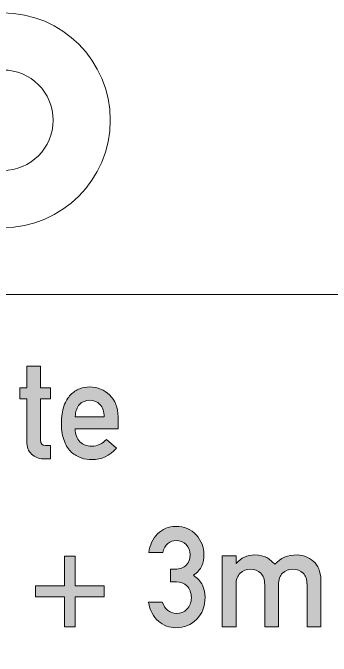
# Model space of a CAD drawing. Header units: inches. Extents: x -8 to 219, y 60 to 237.
# Drawn here: x 97.5 to 107.14, y 211.46 to 230.91 of the extents above; entities that cross this region are included whole.
import ezdxf

# ---------------------------------------------------------------- set-up
doc = ezdxf.new("R2010")
doc.units = ezdxf.units.IN
doc.header["$MEASUREMENT"] = 0
doc.layers.add('Ebene 1', color=7, linetype='Continuous')

# ---------------------------------------------------------------- blocks, each defined once
blk = doc.blocks.new('block 6')
at = {"layer": 'Ebene 1', "color": 1, "lineweight": 9}
blk.add_lwpolyline([(144.308, 222.397), (71.99, 222.397), (71.99, 202.397), (68.991, 202.397), (68.991, 192.202), (71.99, 192.202), (71.99, 171.823), (68.991, 171.823), (68.992, 168.489), (74.248, 168.489), (74.248, 169.477), (76.753, 169.477), (76.753, 168.489), (79.504, 168.489), (79.504, 164.997), (76.753, 164.997), (76.753, 163.974), (74.248, 163.974), (74.248, 164.997), (68.992, 164.997), (68.991, 161.628), (71.99, 161.628), (71.99, 141.627), (144.308, 141.627)], dxfattribs=at)
blk = doc.blocks.new('block 35')
at = {"layer": 'Ebene 1', "lineweight": 0}
blk.add_open_spline([(97.926, 220.225), (97.926, 220.225), (98.343, 220.225), (98.343, 220.225), (98.343, 220.225), (98.343, 219.572), (98.343, 219.572), (98.343, 219.572), (98.647, 219.572), (98.647, 219.572), (98.647, 219.572), (98.647, 219.241), (98.647, 219.241), (98.647, 219.241), (98.343, 219.241), (98.343, 219.241), (98.343, 219.241), (98.343, 217.991), (98.343, 217.991), (98.34, 217.882), (98.39, 217.829), (98.491, 217.831), (98.491, 217.831), (98.647, 217.831), (98.647, 217.831), (98.647, 217.831), (98.647, 217.426), (98.647, 217.426), (98.647, 217.426), (98.43, 217.426), (98.43, 217.426), (98.283, 217.426), (98.163, 217.473), (98.07, 217.567), (97.974, 217.656), (97.926, 217.786), (97.926, 217.955), (97.926, 217.955), (97.926, 219.241), (97.926, 219.241), (97.926, 219.241), (97.717, 219.241), (97.717, 219.241), (97.717, 219.241), (97.717, 219.572), (97.717, 219.572), (97.717, 219.572), (97.926, 219.572), (97.926, 219.572), (97.926, 219.572), (97.926, 220.225), (97.926, 220.225)], degree=3, knots=[0, 0, 0, 0, 1, 1, 1, 2, 2, 2, 3, 3, 3, 4, 4, 4, 5, 5, 5, 6, 6, 6, 7, 7, 7, 8, 8, 8, 9, 9, 9, 10, 10, 10, 11, 11, 11, 12, 12, 12, 13, 13, 13, 14, 14, 14, 15, 15, 15, 16, 16, 16, 17, 17, 17, 17], dxfattribs=at)
blk = doc.blocks.new('block 36')
at = {"layer": 'Ebene 1'}
h = blk.add_hatch(color=112, dxfattribs=at)
h.dxf.hatch_style = 2
edge = h.paths.add_edge_path()
edge.add_spline(control_points=[(97.926, 220.225), (97.926, 220.225), (98.343, 220.225), (98.343, 220.225), (98.343, 220.225), (98.343, 219.572), (98.343, 219.572), (98.343, 219.572), (98.647, 219.572), (98.647, 219.572), (98.647, 219.572), (98.647, 219.241), (98.647, 219.241), (98.647, 219.241), (98.343, 219.241), (98.343, 219.241), (98.343, 219.241), (98.343, 217.991), (98.343, 217.991), (98.34, 217.882), (98.39, 217.829), (98.491, 217.831), (98.491, 217.831), (98.647, 217.831), (98.647, 217.831), (98.647, 217.831), (98.647, 217.426), (98.647, 217.426), (98.647, 217.426), (98.43, 217.426), (98.43, 217.426), (98.283, 217.426), (98.163, 217.473), (98.07, 217.567), (97.974, 217.656), (97.926, 217.786), (97.926, 217.955), (97.926, 217.955), (97.926, 219.241), (97.926, 219.241), (97.926, 219.241), (97.717, 219.241), (97.717, 219.241), (97.717, 219.241), (97.717, 219.572), (97.717, 219.572), (97.717, 219.572), (97.926, 219.572), (97.926, 219.572), (97.926, 219.572), (97.926, 220.225), (97.926, 220.225)], knot_values=[0, 0, 0, 0, 1, 1, 1, 2, 2, 2, 3, 3, 3, 4, 4, 4, 5, 5, 5, 6, 6, 6, 7, 7, 7, 8, 8, 8, 9, 9, 9, 10, 10, 10, 11, 11, 11, 12, 12, 12, 13, 13, 13, 14, 14, 14, 15, 15, 15, 16, 16, 16, 17, 17, 17, 17], degree=3, periodic=1)
at = {"layer": 'Ebene 1', "lineweight": 0}
blk.add_open_spline([(97.926, 220.225), (97.926, 220.225), (98.343, 220.225), (98.343, 220.225), (98.343, 220.225), (98.343, 219.572), (98.343, 219.572), (98.343, 219.572), (98.647, 219.572), (98.647, 219.572), (98.647, 219.572), (98.647, 219.241), (98.647, 219.241), (98.647, 219.241), (98.343, 219.241), (98.343, 219.241), (98.343, 219.241), (98.343, 217.991), (98.343, 217.991), (98.34, 217.882), (98.39, 217.829), (98.491, 217.831), (98.491, 217.831), (98.647, 217.831), (98.647, 217.831), (98.647, 217.831), (98.647, 217.426), (98.647, 217.426), (98.647, 217.426), (98.43, 217.426), (98.43, 217.426), (98.283, 217.426), (98.163, 217.473), (98.07, 217.567), (97.974, 217.656), (97.926, 217.786), (97.926, 217.955), (97.926, 217.955), (97.926, 219.241), (97.926, 219.241), (97.926, 219.241), (97.717, 219.241), (97.717, 219.241), (97.717, 219.241), (97.717, 219.572), (97.717, 219.572), (97.717, 219.572), (97.926, 219.572), (97.926, 219.572), (97.926, 219.572), (97.926, 220.225), (97.926, 220.225)], degree=3, knots=[0, 0, 0, 0, 1, 1, 1, 2, 2, 2, 3, 3, 3, 4, 4, 4, 5, 5, 5, 6, 6, 6, 7, 7, 7, 8, 8, 8, 9, 9, 9, 10, 10, 10, 11, 11, 11, 12, 12, 12, 13, 13, 13, 14, 14, 14, 15, 15, 15, 16, 16, 16, 17, 17, 17, 17], dxfattribs=at)
blk = doc.blocks.new('block 37')
at = {"layer": 'Ebene 1', "lineweight": 0}
blk.add_open_spline([(99.391, 218.336), (99.391, 218.164), (99.439, 218.033), (99.535, 217.943), (99.625, 217.852), (99.742, 217.807), (99.888, 217.807), (100.057, 217.807), (100.209, 217.876), (100.343, 218.015), (100.343, 218.015), (100.645, 217.749), (100.645, 217.749), (100.433, 217.515), (100.184, 217.399), (99.897, 217.402), (99.787, 217.402), (99.68, 217.418), (99.576, 217.451), (99.524, 217.469), (99.474, 217.493), (99.424, 217.524), (99.372, 217.55), (99.323, 217.582), (99.278, 217.621), (99.19, 217.701), (99.119, 217.812), (99.064, 217.956), (99.004, 218.093), (98.974, 218.272), (98.974, 218.493), (98.974, 218.705), (99, 218.882), (99.052, 219.022), (99.104, 219.165), (99.171, 219.278), (99.252, 219.361), (99.335, 219.445), (99.427, 219.506), (99.53, 219.543), (99.632, 219.58), (99.732, 219.599), (99.83, 219.599), (100.068, 219.596), (100.269, 219.515), (100.433, 219.357), (100.6, 219.196), (100.684, 218.974), (100.687, 218.691), (100.687, 218.691), (100.687, 218.336), (100.687, 218.336), (100.687, 218.336), (99.391, 218.336), (99.391, 218.336)], degree=3, knots=[0, 0, 0, 0, 1, 1, 1, 2, 2, 2, 3, 3, 3, 4, 4, 4, 5, 5, 5, 6, 6, 6, 7, 7, 7, 8, 8, 8, 9, 9, 9, 10, 10, 10, 11, 11, 11, 12, 12, 12, 13, 13, 13, 14, 14, 14, 15, 15, 15, 16, 16, 16, 17, 17, 17, 18, 18, 18, 18], dxfattribs=at)
blk = doc.blocks.new('block 38')
at = {"layer": 'Ebene 1', "lineweight": 0}
blk.add_open_spline([(100.27, 218.691), (100.265, 218.859), (100.221, 218.985), (100.139, 219.071), (100.059, 219.153), (99.956, 219.194), (99.83, 219.194), (99.705, 219.194), (99.602, 219.153), (99.521, 219.071), (99.443, 218.985), (99.399, 218.859), (99.391, 218.691), (99.391, 218.691), (100.27, 218.691), (100.27, 218.691)], degree=3, knots=[0, 0, 0, 0, 1, 1, 1, 2, 2, 2, 3, 3, 3, 4, 4, 4, 5, 5, 5, 5], dxfattribs=at)
blk = doc.blocks.new('block 39')
at = {"layer": 'Ebene 1'}
h = blk.add_hatch(color=112, dxfattribs=at)
h.dxf.hatch_style = 2
edge = h.paths.add_edge_path()
edge.add_spline(control_points=[(99.391, 218.336), (99.391, 218.164), (99.439, 218.033), (99.535, 217.943), (99.625, 217.852), (99.742, 217.807), (99.888, 217.807), (100.057, 217.807), (100.209, 217.876), (100.343, 218.015), (100.343, 218.015), (100.645, 217.749), (100.645, 217.749), (100.433, 217.515), (100.184, 217.399), (99.897, 217.402), (99.787, 217.402), (99.68, 217.418), (99.576, 217.451), (99.524, 217.469), (99.474, 217.493), (99.424, 217.524), (99.372, 217.55), (99.323, 217.582), (99.278, 217.621), (99.19, 217.701), (99.119, 217.812), (99.064, 217.956), (99.004, 218.093), (98.974, 218.272), (98.974, 218.493), (98.974, 218.705), (99, 218.882), (99.052, 219.022), (99.104, 219.165), (99.171, 219.278), (99.252, 219.361), (99.335, 219.445), (99.427, 219.506), (99.53, 219.543), (99.632, 219.58), (99.732, 219.599), (99.83, 219.599), (100.068, 219.596), (100.269, 219.515), (100.433, 219.357), (100.6, 219.196), (100.684, 218.974), (100.687, 218.691), (100.687, 218.691), (100.687, 218.336), (100.687, 218.336), (100.687, 218.336), (99.391, 218.336), (99.391, 218.336)], knot_values=[0, 0, 0, 0, 1, 1, 1, 2, 2, 2, 3, 3, 3, 4, 4, 4, 5, 5, 5, 6, 6, 6, 7, 7, 7, 8, 8, 8, 9, 9, 9, 10, 10, 10, 11, 11, 11, 12, 12, 12, 13, 13, 13, 14, 14, 14, 15, 15, 15, 16, 16, 16, 17, 17, 17, 18, 18, 18, 18], degree=3, periodic=1)
edge = h.paths.add_edge_path()
edge.add_spline(control_points=[(100.27, 218.691), (100.265, 218.859), (100.221, 218.985), (100.139, 219.071), (100.059, 219.153), (99.956, 219.194), (99.83, 219.194), (99.705, 219.194), (99.602, 219.153), (99.521, 219.071), (99.443, 218.985), (99.399, 218.859), (99.391, 218.691), (99.391, 218.691), (100.27, 218.691), (100.27, 218.691)], knot_values=[0, 0, 0, 0, 1, 1, 1, 2, 2, 2, 3, 3, 3, 4, 4, 4, 5, 5, 5, 5], degree=3, periodic=1)
at = {"layer": 'Ebene 1', "lineweight": 0}
for points, knots in [([(99.391, 218.336), (99.391, 218.164), (99.439, 218.033), (99.535, 217.943), (99.625, 217.852), (99.742, 217.807), (99.888, 217.807), (100.057, 217.807), (100.209, 217.876), (100.343, 218.015), (100.343, 218.015), (100.645, 217.749), (100.645, 217.749), (100.433, 217.515), (100.184, 217.399), (99.897, 217.402), (99.787, 217.402), (99.68, 217.418), (99.576, 217.451), (99.524, 217.469), (99.474, 217.493), (99.424, 217.524), (99.372, 217.55), (99.323, 217.582), (99.278, 217.621), (99.19, 217.701), (99.119, 217.812), (99.064, 217.956), (99.004, 218.093), (98.974, 218.272), (98.974, 218.493), (98.974, 218.705), (99, 218.882), (99.052, 219.022), (99.104, 219.165), (99.171, 219.278), (99.252, 219.361), (99.335, 219.445), (99.427, 219.506), (99.53, 219.543), (99.632, 219.58), (99.732, 219.599), (99.83, 219.599), (100.068, 219.596), (100.269, 219.515), (100.433, 219.357), (100.6, 219.196), (100.684, 218.974), (100.687, 218.691), (100.687, 218.691), (100.687, 218.336), (100.687, 218.336), (100.687, 218.336), (99.391, 218.336), (99.391, 218.336)], [0, 0, 0, 0, 1, 1, 1, 2, 2, 2, 3, 3, 3, 4, 4, 4, 5, 5, 5, 6, 6, 6, 7, 7, 7, 8, 8, 8, 9, 9, 9, 10, 10, 10, 11, 11, 11, 12, 12, 12, 13, 13, 13, 14, 14, 14, 15, 15, 15, 16, 16, 16, 17, 17, 17, 18, 18, 18, 18]), ([(100.27, 218.691), (100.265, 218.859), (100.221, 218.985), (100.139, 219.071), (100.059, 219.153), (99.956, 219.194), (99.83, 219.194), (99.705, 219.194), (99.602, 219.153), (99.521, 219.071), (99.443, 218.985), (99.399, 218.859), (99.391, 218.691), (99.391, 218.691), (100.27, 218.691), (100.27, 218.691)], [0, 0, 0, 0, 1, 1, 1, 2, 2, 2, 3, 3, 3, 4, 4, 4, 5, 5, 5, 5])]:
    blk.add_open_spline(points, degree=3, knots=knots, dxfattribs=at)
blk = doc.blocks.new('block 55')
at = {"layer": 'Ebene 1', "lineweight": 0}
blk.add_lwpolyline([(99.071, 214.488), (99.389, 214.488), (99.389, 213.582), (100.265, 213.582), (100.265, 213.252), (99.389, 213.252), (99.389, 212.346), (99.071, 212.346), (99.071, 213.252), (98.193, 213.252), (98.193, 213.582), (99.071, 213.582), (99.071, 214.488)], dxfattribs=at)
blk = doc.blocks.new('block 56')
at = {"layer": 'Ebene 1'}
h = blk.add_hatch(color=112, dxfattribs=at)
h.dxf.hatch_style = 2
h.paths.add_polyline_path([(99.071, 214.488), (99.389, 214.488), (99.389, 213.582), (100.265, 213.582), (100.265, 213.252), (99.389, 213.252), (99.389, 212.346), (99.071, 212.346), (99.071, 213.252), (98.193, 213.252), (98.193, 213.582), (99.071, 213.582)])
at = {"layer": 'Ebene 1', "lineweight": 0}
blk.add_lwpolyline([(99.071, 214.488), (99.389, 214.488), (99.389, 213.582), (100.265, 213.582), (100.265, 213.252), (99.389, 213.252), (99.389, 212.346), (99.071, 212.346), (99.071, 213.252), (98.193, 213.252), (98.193, 213.582), (99.071, 213.582), (99.071, 214.488), (99.071, 214.488)], dxfattribs=at)
blk = doc.blocks.new('block 57')
at = {"layer": 'Ebene 1', "lineweight": 0}
blk.add_open_spline([(102.274, 214.089), (102.274, 214.089), (102.418, 214.089), (102.418, 214.089), (102.561, 214.089), (102.673, 214.13), (102.752, 214.211), (102.83, 214.29), (102.87, 214.393), (102.87, 214.519), (102.867, 214.646), (102.826, 214.751), (102.748, 214.833), (102.669, 214.912), (102.567, 214.952), (102.443, 214.955), (102.353, 214.955), (102.272, 214.925), (102.199, 214.866), (102.121, 214.806), (102.069, 214.714), (102.042, 214.59), (102.042, 214.59), (101.623, 214.59), (101.623, 214.59), (101.645, 214.813), (101.732, 215.001), (101.885, 215.154), (102.036, 215.305), (102.217, 215.382), (102.426, 215.385), (102.692, 215.382), (102.903, 215.295), (103.059, 215.122), (103.209, 214.954), (103.285, 214.756), (103.287, 214.527), (103.287, 214.411), (103.267, 214.3), (103.225, 214.192), (103.177, 214.085), (103.091, 213.989), (102.967, 213.905), (103.094, 213.822), (103.185, 213.723), (103.242, 213.607), (103.296, 213.492), (103.322, 213.37), (103.322, 213.244), (103.32, 212.961), (103.235, 212.738), (103.068, 212.576), (102.904, 212.409), (102.694, 212.324), (102.436, 212.322), (102.237, 212.322), (102.061, 212.388), (101.908, 212.52), (101.755, 212.652), (101.655, 212.843), (101.61, 213.093), (101.61, 213.093), (102.028, 213.093), (102.028, 213.093), (102.066, 212.992), (102.118, 212.911), (102.187, 212.849), (102.256, 212.784), (102.348, 212.751), (102.463, 212.751), (102.585, 212.751), (102.689, 212.795), (102.773, 212.882), (102.859, 212.963), (102.903, 213.08), (102.906, 213.23), (102.903, 213.383), (102.859, 213.502), (102.773, 213.586), (102.689, 213.668), (102.582, 213.709), (102.453, 213.709), (102.453, 213.709), (102.274, 213.709), (102.274, 213.709), (102.274, 213.709), (102.274, 214.089), (102.274, 214.089)], degree=3, knots=[0, 0, 0, 0, 1, 1, 1, 2, 2, 2, 3, 3, 3, 4, 4, 4, 5, 5, 5, 6, 6, 6, 7, 7, 7, 8, 8, 8, 9, 9, 9, 10, 10, 10, 11, 11, 11, 12, 12, 12, 13, 13, 13, 14, 14, 14, 15, 15, 15, 16, 16, 16, 17, 17, 17, 18, 18, 18, 19, 19, 19, 20, 20, 20, 21, 21, 21, 22, 22, 22, 23, 23, 23, 24, 24, 24, 25, 25, 25, 26, 26, 26, 27, 27, 27, 28, 28, 28, 29, 29, 29, 29], dxfattribs=at)
blk = doc.blocks.new('block 58')
at = {"layer": 'Ebene 1'}
h = blk.add_hatch(color=112, dxfattribs=at)
h.dxf.hatch_style = 2
edge = h.paths.add_edge_path()
edge.add_spline(control_points=[(102.274, 214.089), (102.274, 214.089), (102.418, 214.089), (102.418, 214.089), (102.561, 214.089), (102.673, 214.13), (102.752, 214.211), (102.83, 214.29), (102.87, 214.393), (102.87, 214.519), (102.867, 214.646), (102.826, 214.751), (102.748, 214.833), (102.669, 214.912), (102.567, 214.952), (102.443, 214.955), (102.353, 214.955), (102.272, 214.925), (102.199, 214.866), (102.121, 214.806), (102.069, 214.714), (102.042, 214.59), (102.042, 214.59), (101.623, 214.59), (101.623, 214.59), (101.645, 214.813), (101.732, 215.001), (101.885, 215.154), (102.036, 215.305), (102.217, 215.382), (102.426, 215.385), (102.692, 215.382), (102.903, 215.295), (103.059, 215.122), (103.209, 214.954), (103.285, 214.756), (103.287, 214.527), (103.287, 214.411), (103.267, 214.3), (103.225, 214.192), (103.177, 214.085), (103.091, 213.989), (102.967, 213.905), (103.094, 213.822), (103.185, 213.723), (103.242, 213.607), (103.296, 213.492), (103.322, 213.37), (103.322, 213.244), (103.32, 212.961), (103.235, 212.738), (103.068, 212.576), (102.904, 212.409), (102.694, 212.324), (102.436, 212.322), (102.237, 212.322), (102.061, 212.388), (101.908, 212.52), (101.755, 212.652), (101.655, 212.843), (101.61, 213.093), (101.61, 213.093), (102.028, 213.093), (102.028, 213.093), (102.066, 212.992), (102.118, 212.911), (102.187, 212.849), (102.256, 212.784), (102.348, 212.751), (102.463, 212.751), (102.585, 212.751), (102.689, 212.795), (102.773, 212.882), (102.859, 212.963), (102.903, 213.08), (102.906, 213.23), (102.903, 213.383), (102.859, 213.502), (102.773, 213.586), (102.689, 213.668), (102.582, 213.709), (102.453, 213.709), (102.453, 213.709), (102.274, 213.709), (102.274, 213.709), (102.274, 213.709), (102.274, 214.089), (102.274, 214.089)], knot_values=[0, 0, 0, 0, 1, 1, 1, 2, 2, 2, 3, 3, 3, 4, 4, 4, 5, 5, 5, 6, 6, 6, 7, 7, 7, 8, 8, 8, 9, 9, 9, 10, 10, 10, 11, 11, 11, 12, 12, 12, 13, 13, 13, 14, 14, 14, 15, 15, 15, 16, 16, 16, 17, 17, 17, 18, 18, 18, 19, 19, 19, 20, 20, 20, 21, 21, 21, 22, 22, 22, 23, 23, 23, 24, 24, 24, 25, 25, 25, 26, 26, 26, 27, 27, 27, 28, 28, 28, 29, 29, 29, 29], degree=3, periodic=1)
at = {"layer": 'Ebene 1', "lineweight": 0}
blk.add_open_spline([(102.274, 214.089), (102.274, 214.089), (102.418, 214.089), (102.418, 214.089), (102.561, 214.089), (102.673, 214.13), (102.752, 214.211), (102.83, 214.29), (102.87, 214.393), (102.87, 214.519), (102.867, 214.646), (102.826, 214.751), (102.748, 214.833), (102.669, 214.912), (102.567, 214.952), (102.443, 214.955), (102.353, 214.955), (102.272, 214.925), (102.199, 214.866), (102.121, 214.806), (102.069, 214.714), (102.042, 214.59), (102.042, 214.59), (101.623, 214.59), (101.623, 214.59), (101.645, 214.813), (101.732, 215.001), (101.885, 215.154), (102.036, 215.305), (102.217, 215.382), (102.426, 215.385), (102.692, 215.382), (102.903, 215.295), (103.059, 215.122), (103.209, 214.954), (103.285, 214.756), (103.287, 214.527), (103.287, 214.411), (103.267, 214.3), (103.225, 214.192), (103.177, 214.085), (103.091, 213.989), (102.967, 213.905), (103.094, 213.822), (103.185, 213.723), (103.242, 213.607), (103.296, 213.492), (103.322, 213.37), (103.322, 213.244), (103.32, 212.961), (103.235, 212.738), (103.068, 212.576), (102.904, 212.409), (102.694, 212.324), (102.436, 212.322), (102.237, 212.322), (102.061, 212.388), (101.908, 212.52), (101.755, 212.652), (101.655, 212.843), (101.61, 213.093), (101.61, 213.093), (102.028, 213.093), (102.028, 213.093), (102.066, 212.992), (102.118, 212.911), (102.187, 212.849), (102.256, 212.784), (102.348, 212.751), (102.463, 212.751), (102.585, 212.751), (102.689, 212.795), (102.773, 212.882), (102.859, 212.963), (102.903, 213.08), (102.906, 213.23), (102.903, 213.383), (102.859, 213.502), (102.773, 213.586), (102.689, 213.668), (102.582, 213.709), (102.453, 213.709), (102.453, 213.709), (102.274, 213.709), (102.274, 213.709), (102.274, 213.709), (102.274, 214.089), (102.274, 214.089)], degree=3, knots=[0, 0, 0, 0, 1, 1, 1, 2, 2, 2, 3, 3, 3, 4, 4, 4, 5, 5, 5, 6, 6, 6, 7, 7, 7, 8, 8, 8, 9, 9, 9, 10, 10, 10, 11, 11, 11, 12, 12, 12, 13, 13, 13, 14, 14, 14, 15, 15, 15, 16, 16, 16, 17, 17, 17, 18, 18, 18, 19, 19, 19, 20, 20, 20, 21, 21, 21, 22, 22, 22, 23, 23, 23, 24, 24, 24, 25, 25, 25, 26, 26, 26, 27, 27, 27, 28, 28, 28, 29, 29, 29, 29], dxfattribs=at)
blk = doc.blocks.new('block 59')
at = {"layer": 'Ebene 1', "lineweight": 0}
blk.add_open_spline([(103.841, 214.492), (103.841, 214.492), (104.259, 214.492), (104.259, 214.492), (104.259, 214.492), (104.259, 214.265), (104.259, 214.265), (104.259, 214.265), (104.267, 214.265), (104.267, 214.265), (104.409, 214.434), (104.596, 214.519), (104.828, 214.519), (104.976, 214.516), (105.096, 214.491), (105.187, 214.442), (105.277, 214.389), (105.359, 214.32), (105.433, 214.238), (105.601, 214.428), (105.827, 214.522), (106.109, 214.519), (106.287, 214.519), (106.45, 214.456), (106.597, 214.331), (106.743, 214.204), (106.819, 214.018), (106.825, 213.773), (106.825, 213.773), (106.825, 212.346), (106.825, 212.346), (106.825, 212.346), (106.407, 212.346), (106.407, 212.346), (106.407, 212.346), (106.407, 213.626), (106.407, 213.626), (106.407, 213.776), (106.367, 213.89), (106.287, 213.969), (106.207, 214.049), (106.104, 214.089), (105.978, 214.089), (105.852, 214.089), (105.748, 214.049), (105.667, 213.969), (105.584, 213.89), (105.542, 213.776), (105.542, 213.626), (105.542, 213.626), (105.542, 212.346), (105.542, 212.346), (105.542, 212.346), (105.126, 212.346), (105.126, 212.346), (105.126, 212.346), (105.126, 213.626), (105.126, 213.626), (105.126, 213.776), (105.085, 213.89), (105.006, 213.969), (104.924, 214.049), (104.82, 214.089), (104.694, 214.089), (104.568, 214.089), (104.465, 214.049), (104.385, 213.969), (104.301, 213.89), (104.259, 213.776), (104.259, 213.626), (104.259, 213.626), (104.259, 212.346), (104.259, 212.346), (104.259, 212.346), (103.841, 212.346), (103.841, 212.346), (103.841, 212.346), (103.841, 214.492), (103.841, 214.492)], degree=3, knots=[0, 0, 0, 0, 1, 1, 1, 2, 2, 2, 3, 3, 3, 4, 4, 4, 5, 5, 5, 6, 6, 6, 7, 7, 7, 8, 8, 8, 9, 9, 9, 10, 10, 10, 11, 11, 11, 12, 12, 12, 13, 13, 13, 14, 14, 14, 15, 15, 15, 16, 16, 16, 17, 17, 17, 18, 18, 18, 19, 19, 19, 20, 20, 20, 21, 21, 21, 22, 22, 22, 23, 23, 23, 24, 24, 24, 25, 25, 25, 26, 26, 26, 26], dxfattribs=at)
blk = doc.blocks.new('block 60')
at = {"layer": 'Ebene 1'}
h = blk.add_hatch(color=112, dxfattribs=at)
h.dxf.hatch_style = 2
edge = h.paths.add_edge_path()
edge.add_spline(control_points=[(103.841, 214.492), (103.841, 214.492), (104.259, 214.492), (104.259, 214.492), (104.259, 214.492), (104.259, 214.265), (104.259, 214.265), (104.259, 214.265), (104.267, 214.265), (104.267, 214.265), (104.409, 214.434), (104.596, 214.519), (104.828, 214.519), (104.976, 214.516), (105.096, 214.491), (105.187, 214.442), (105.277, 214.389), (105.359, 214.32), (105.433, 214.238), (105.601, 214.428), (105.827, 214.522), (106.109, 214.519), (106.287, 214.519), (106.45, 214.456), (106.597, 214.331), (106.743, 214.204), (106.819, 214.018), (106.825, 213.773), (106.825, 213.773), (106.825, 212.346), (106.825, 212.346), (106.825, 212.346), (106.407, 212.346), (106.407, 212.346), (106.407, 212.346), (106.407, 213.626), (106.407, 213.626), (106.407, 213.776), (106.367, 213.89), (106.287, 213.969), (106.207, 214.049), (106.104, 214.089), (105.978, 214.089), (105.852, 214.089), (105.748, 214.049), (105.667, 213.969), (105.584, 213.89), (105.542, 213.776), (105.542, 213.626), (105.542, 213.626), (105.542, 212.346), (105.542, 212.346), (105.542, 212.346), (105.126, 212.346), (105.126, 212.346), (105.126, 212.346), (105.126, 213.626), (105.126, 213.626), (105.126, 213.776), (105.085, 213.89), (105.006, 213.969), (104.924, 214.049), (104.82, 214.089), (104.694, 214.089), (104.568, 214.089), (104.465, 214.049), (104.385, 213.969), (104.301, 213.89), (104.259, 213.776), (104.259, 213.626), (104.259, 213.626), (104.259, 212.346), (104.259, 212.346), (104.259, 212.346), (103.841, 212.346), (103.841, 212.346), (103.841, 212.346), (103.841, 214.492), (103.841, 214.492)], knot_values=[0, 0, 0, 0, 1, 1, 1, 2, 2, 2, 3, 3, 3, 4, 4, 4, 5, 5, 5, 6, 6, 6, 7, 7, 7, 8, 8, 8, 9, 9, 9, 10, 10, 10, 11, 11, 11, 12, 12, 12, 13, 13, 13, 14, 14, 14, 15, 15, 15, 16, 16, 16, 17, 17, 17, 18, 18, 18, 19, 19, 19, 20, 20, 20, 21, 21, 21, 22, 22, 22, 23, 23, 23, 24, 24, 24, 25, 25, 25, 26, 26, 26, 26], degree=3, periodic=1)
at = {"layer": 'Ebene 1', "lineweight": 0}
blk.add_open_spline([(103.841, 214.492), (103.841, 214.492), (104.259, 214.492), (104.259, 214.492), (104.259, 214.492), (104.259, 214.265), (104.259, 214.265), (104.259, 214.265), (104.267, 214.265), (104.267, 214.265), (104.409, 214.434), (104.596, 214.519), (104.828, 214.519), (104.976, 214.516), (105.096, 214.491), (105.187, 214.442), (105.277, 214.389), (105.359, 214.32), (105.433, 214.238), (105.601, 214.428), (105.827, 214.522), (106.109, 214.519), (106.287, 214.519), (106.45, 214.456), (106.597, 214.331), (106.743, 214.204), (106.819, 214.018), (106.825, 213.773), (106.825, 213.773), (106.825, 212.346), (106.825, 212.346), (106.825, 212.346), (106.407, 212.346), (106.407, 212.346), (106.407, 212.346), (106.407, 213.626), (106.407, 213.626), (106.407, 213.776), (106.367, 213.89), (106.287, 213.969), (106.207, 214.049), (106.104, 214.089), (105.978, 214.089), (105.852, 214.089), (105.748, 214.049), (105.667, 213.969), (105.584, 213.89), (105.542, 213.776), (105.542, 213.626), (105.542, 213.626), (105.542, 212.346), (105.542, 212.346), (105.542, 212.346), (105.126, 212.346), (105.126, 212.346), (105.126, 212.346), (105.126, 213.626), (105.126, 213.626), (105.126, 213.776), (105.085, 213.89), (105.006, 213.969), (104.924, 214.049), (104.82, 214.089), (104.694, 214.089), (104.568, 214.089), (104.465, 214.049), (104.385, 213.969), (104.301, 213.89), (104.259, 213.776), (104.259, 213.626), (104.259, 213.626), (104.259, 212.346), (104.259, 212.346), (104.259, 212.346), (103.841, 212.346), (103.841, 212.346), (103.841, 212.346), (103.841, 214.492), (103.841, 214.492)], degree=3, knots=[0, 0, 0, 0, 1, 1, 1, 2, 2, 2, 3, 3, 3, 4, 4, 4, 5, 5, 5, 6, 6, 6, 7, 7, 7, 8, 8, 8, 9, 9, 9, 10, 10, 10, 11, 11, 11, 12, 12, 12, 13, 13, 13, 14, 14, 14, 15, 15, 15, 16, 16, 16, 17, 17, 17, 18, 18, 18, 19, 19, 19, 20, 20, 20, 21, 21, 21, 22, 22, 22, 23, 23, 23, 24, 24, 24, 25, 25, 25, 26, 26, 26, 26], dxfattribs=at)
blk = doc.blocks.new('block 153')
at = {"layer": 'Ebene 1', "color": 1, "lineweight": 9}
blk.add_open_spline([(97.206, 230.906), (95.414, 230.906), (93.961, 229.453), (93.961, 227.661), (93.961, 225.868), (95.414, 224.415), (97.206, 224.415), (98.999, 224.415), (100.452, 225.868), (100.452, 227.661), (100.452, 229.453), (98.999, 230.906), (97.206, 230.906)], degree=3, knots=[0, 0, 0, 0, 1, 1, 1, 2, 2, 2, 3, 3, 3, 4, 4, 4, 4], dxfattribs=at)
blk = doc.blocks.new('block 154')
at = {"layer": 'Ebene 1', "color": 1, "lineweight": 9}
blk.add_open_spline([(97.206, 226.144), (96.368, 226.144), (95.689, 226.823), (95.689, 227.661), (95.689, 228.499), (96.368, 229.178), (97.206, 229.178), (98.044, 229.178), (98.723, 228.499), (98.723, 227.661), (98.723, 226.823), (98.044, 226.144), (97.206, 226.144)], degree=3, knots=[0, 0, 0, 0, 1, 1, 1, 2, 2, 2, 3, 3, 3, 4, 4, 4, 4], dxfattribs=at)

msp = doc.modelspace()

# ---------------------------------------------------------------- block references
at = {"layer": 'Ebene 1'}
for name in ['block 153', 'block 154', 'block 6', 'block 35', 'block 36', 'block 37', 'block 39', 'block 38', 'block 57', 'block 58', 'block 55', 'block 56', 'block 59', 'block 60']:
    msp.add_blockref(name, (0, 0), dxfattribs=at)

doc.saveas('drawing.dxf')
